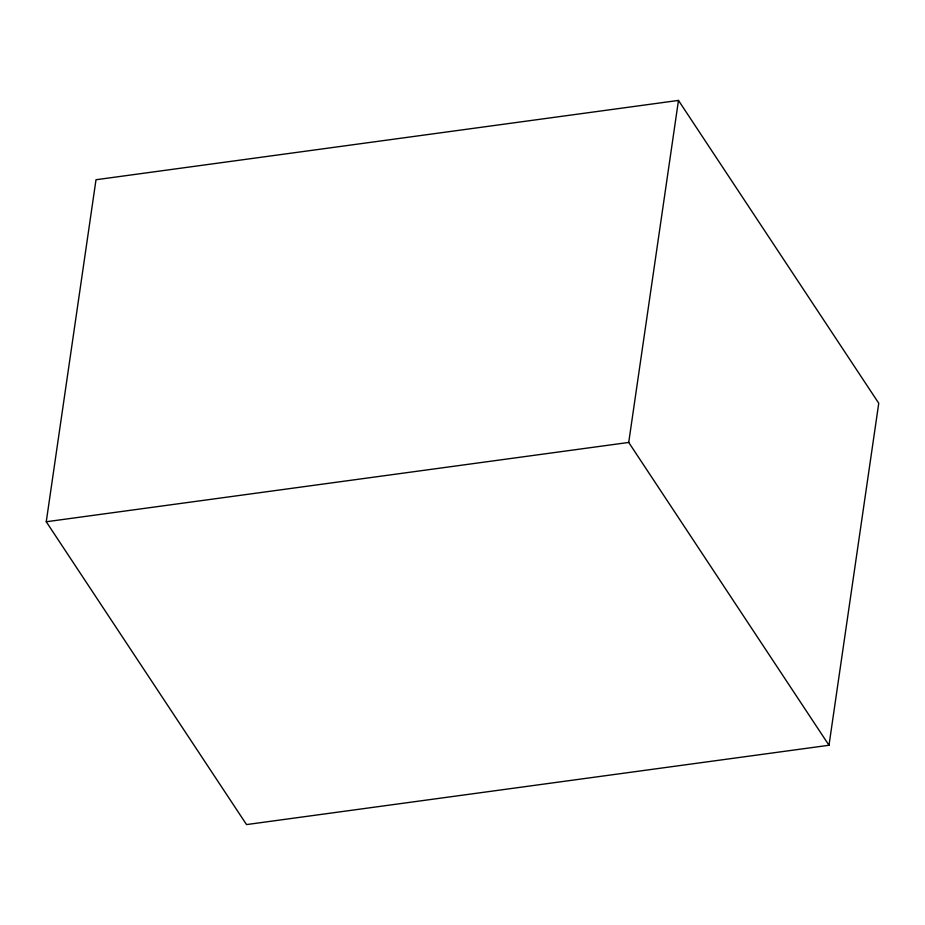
<?xml version="1.0" encoding="UTF-8"?>
<svg xmlns="http://www.w3.org/2000/svg" width="925" height="925" viewBox="0 0 925 925"><rect width="100%" height="100%" fill="white"/><g stroke="black" fill="none" stroke-linecap="round" stroke-linejoin="round"><path stroke-width="1.39" d="M46.25 521.758L96.003 179.739L678.476 100.42L878.75 403.242L828.997 745.261L246.524 824.58L46.25 521.758L628.722 442.439L828.997 745.261M628.722 442.439L678.476 100.42"/></g></svg>
